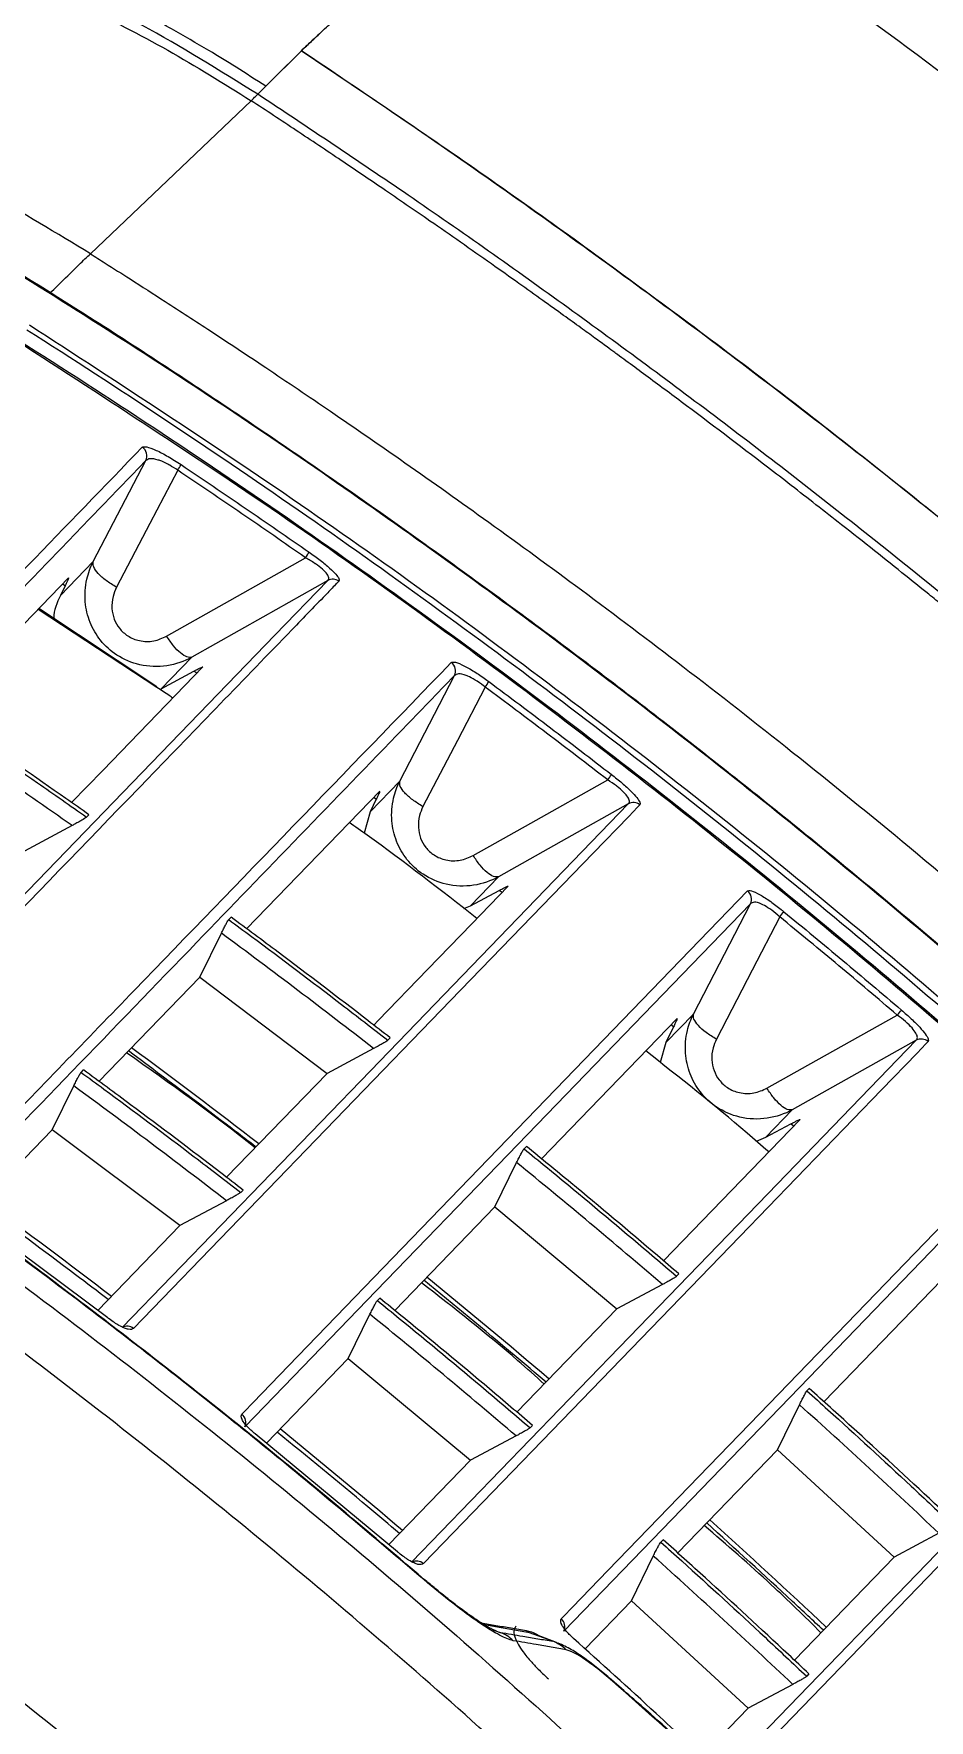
# Model space of a CAD drawing. Extents: x 943 to 1030, y 781 to 934.
# Drawn here: x 960.701 to 963.238, y 823.606 to 828.385 of the extents above; entities that cross this region are included whole.
import ezdxf

# ---------------------------------------------------------------- set-up
doc = ezdxf.new("R2010")
doc.units = 0
doc.header["$MEASUREMENT"] = 0
doc.layers.add('1', color=4, linetype='Continuous')

# ---------------------------------------------------------------- blocks, each defined once
blk = doc.blocks.new('AIRA')
at = {"layer": '1', "color": 3, "linetype": 'Continuous', "lineweight": 25}
for p, q in [((18.2813, 25.1712), (18.1805, 25.0704)), ((18.2813, 25.1712), (18.2066, 25.0965)), ((18.158, 25.0479), (18.1805, 25.0704)), ((18.139, 25.0297), (17.6835, 24.5959)), ((17.6916, 23.7238), (17.8409, 24.0097)), ((17.5989, 23.628), (17.6916, 23.7238)), ((17.6214, 23.6773), (17.2549, 23.2981)), ((17.6119, 23.6547), (17.6043, 23.6596)), ((17.6119, 23.6547), (17.5989, 23.628)), ((17.8722, 23.3671), (17.5355, 23.5884)), ((17.8716, 23.369), (17.538, 23.591)), ((17.9706, 23.4527), (17.8843, 23.3635)), ((17.8843, 23.3635), (17.9765, 23.413)), ((17.9849, 23.4073), (17.9765, 23.413)), ((18.5602, 23.1016), (18.7154, 23.4006)), ((18.4763, 23.0148), (18.5602, 23.1016)), ((18.5033, 23.0736), (18.1261, 22.6835)), ((18.4935, 23.0503), (18.4763, 23.0148)), ((18.4935, 23.0503), (18.486, 23.0557)), ((17.6796, 23.0065), (17.673, 22.9996)), ((18.4763, 23.0148), (18.4589, 22.9545)), ((17.6319, 22.9756), (17.4974, 22.9034)), ((18.8396, 22.8305), (18.7602, 22.7484)), ((18.7421, 22.7405), (18.7602, 22.7484)), ((18.7602, 22.7484), (18.842, 22.792)), ((18.8499, 22.786), (18.842, 22.792)), ((19.3922, 22.4418), (19.5538, 22.7541)), ((18.0757, 22.7092), (18.0823, 22.7161)), ((17.9937, 22.5465), (18.0548, 22.6707)), ((17.9937, 22.5465), (17.708, 22.2509)), ((17.9937, 22.5465), (18.3544, 22.2736)), ((19.3457, 22.4292), (18.9615, 22.0318)), ((19.3143, 22.3613), (19.3922, 22.4418)), ((18.533, 22.3743), (18.5264, 22.3675)), ((19.3357, 22.4055), (19.3143, 22.3613)), ((19.3357, 22.4055), (19.3285, 22.4114)), ((20.0235, 22.3675), (19.6724, 22.1704)), ((18.486, 22.3439), (18.3544, 22.2736)), ((19.3143, 22.3613), (19.2978, 22.3042)), ((17.6574, 22.2765), (17.664, 22.2833)), ((18.0696, 21.979), (18.3544, 22.2736)), ((17.5755, 22.1138), (17.6365, 22.238)), ((19.3072, 21.7427), (19.6934, 22.1422)), ((19.6724, 22.1704), (19.5971, 22.0927)), ((19.5971, 22.0927), (19.6686, 22.1306)), ((19.6761, 22.1243), (19.6686, 22.1306)), ((17.5755, 22.1138), (17.3419, 21.8722)), ((17.9374, 21.8423), (17.5755, 22.1138)), ((19.5708, 22.0812), (19.5972, 22.0927)), ((18.9123, 22.0599), (18.9189, 22.0667)), ((18.8298, 21.8955), (18.8913, 22.021)), ((18.1162, 21.9431), (18.1096, 21.9363)), ((17.733, 21.5805), (17.3106, 21.8956)), ((18.0691, 21.9127), (17.9374, 21.8423)), ((18.8298, 21.8955), (18.5459, 21.6019)), ((18.8298, 21.8955), (19.1756, 21.6065)), ((17.7046, 21.6016), (17.9374, 21.8423)), ((20.15, 21.7447), (19.7619, 21.3432)), ((19.3509, 21.7053), (19.3443, 21.6985)), ((19.3045, 21.6753), (19.1756, 21.6065)), ((19.4718, 20.2827), (20.804, 21.661)), ((20.8386, 21.6561), (19.5064, 20.2778)), ((18.4967, 21.6299), (18.5033, 21.6367)), ((18.8923, 21.3136), (19.1756, 21.6065)), ((18.4142, 21.4656), (18.4757, 21.591)), ((18.4142, 21.4656), (18.1823, 21.2257)), ((18.4142, 21.4656), (18.7607, 21.1774)), ((19.7138, 21.3739), (19.7204, 21.3807)), ((19.6305, 21.2073), (19.6926, 21.3345)), ((18.9361, 21.2762), (18.9295, 21.2694)), ((18.5536, 20.9182), (18.1505, 21.2521)), ((18.8898, 21.2462), (18.7607, 21.1774)), ((18.5294, 20.9382), (18.7607, 21.1774)), ((19.6305, 21.2073), (19.3477, 20.9147)), ((19.6305, 21.2073), (19.9608, 20.9031)), ((19.2997, 20.9454), (19.3062, 20.9522)), ((20.0877, 20.9705), (19.9608, 20.9031)), ((19.2164, 20.7789), (19.2785, 20.906)), ((19.6783, 20.6108), (19.9608, 20.9031)), ((19.2164, 20.7789), (19.085, 20.643)), ((19.2164, 20.7789), (19.547, 20.4749)), ((18.8206, 20.6991), (18.832, 20.6945)), ((18.8225, 20.6977), (18.8441, 20.6897)), ((18.9937, 20.6645), (18.9281, 20.6888)), ((19.0044, 20.6614), (18.9403, 20.6853)), ((19.0055, 20.6597), (19.0083, 20.6585)), ((19.7196, 20.5719), (19.7131, 20.5651)), ((19.6739, 20.5423), (19.547, 20.4749)), ((19.4158, 20.3392), (19.547, 20.4749))]:
    blk.add_line(p, q, dxfattribs=at)
at = {"layer": '1', "color": 3, "linetype": 'Continuous', "lineweight": 25, "flags": 128}
for points in [[(17.931, 23.9823), (17.8521, 23.8313), (17.7578, 23.6508)], [(17.8997, 23.5123), (18.0632, 23.6047), (18.2931, 23.7346)], [(16.9156, 22.1797), (18.2058, 23.5148), (18.3563, 23.6705)], [(18.3563, 23.6705), (18.1721, 23.5665), (17.9706, 23.4527)], [(17.6305, 23.041), (17.7186, 23.1321), (18.002, 23.4251)], [(18.8019, 23.3683), (18.7233, 23.217), (18.6259, 23.0294)], [(18.7683, 22.8908), (18.9318, 22.9828), (19.1493, 23.1051)], [(17.7736, 21.5535), (17.9143, 21.6991), (18.4768, 22.2811), (19.2077, 23.0374)], [(19.2403, 23.0344), (19.234, 23.0279), (19.2088, 23.0018), (19.1079, 22.8974), (18.7043, 22.4799), (17.8059, 21.5507)], [(19.2077, 23.0374), (19.0328, 22.9391), (18.8396, 22.8305)], [(18.4866, 22.4103), (18.499, 22.4231), (18.6397, 22.5686), (18.7636, 22.6968), (18.8671, 22.8038)], [(18.1129, 21.3082), (18.1192, 21.3147), (18.1444, 21.3408), (18.2452, 21.445), (18.6482, 21.862), (19.5457, 22.7904)], [(19.5538, 22.7541), (19.4163, 22.6118), (18.866, 22.0424), (18.4937, 21.6571), (18.2589, 21.4142), (18.1212, 21.2717)], [(19.6368, 22.717), (19.5584, 22.5656), (19.4573, 22.3704)], [(19.6005, 22.2314), (19.764, 22.3232), (19.9697, 22.4387)], [(18.5938, 20.8882), (19.1817, 21.4965), (19.6026, 21.932), (20.0235, 22.3675)], [(20.0571, 22.3635), (20.0508, 22.357), (20.0257, 22.331), (19.9252, 22.2271), (19.5234, 21.8114), (18.6273, 20.8844)], [(19.0178, 20.7283), (19.0241, 20.7348), (19.0492, 20.7607), (19.1495, 20.8646), (19.551, 21.2799), (20.3497, 22.1062)], [(20.3568, 22.0709), (20.2239, 21.9334), (19.6925, 21.3835), (19.025, 20.6928)], [(17.7332, 21.5807), (17.7332, 21.5807), (17.7331, 21.5806), (17.733, 21.5805)], [(18.6297, 20.8399), (18.6297, 20.8399), (18.6296, 20.8398), (18.6293, 20.8395), (18.6287, 20.839)], [(19.0527, 20.6728), (19.0527, 20.6729), (19.0526, 20.6728), (19.0524, 20.6726)]]:
    blk.add_lwpolyline(points, dxfattribs=at)
at = {"layer": '1', "color": 3, "linetype": 'Continuous', "lineweight": 25}
for centre, radius, start, end in [((17.8139, 24.0228), 0.03, 334.1559, 56.1691), ((17.7916, 24.0777), 0.1689, 325.6202, 331.9868), ((18.1394, 23.8441), 0.1887, 324.5373, 330.2327), ((18.3703, 23.6441), 0.0299, 54.113, 117.9072), ((18.6884, 23.4136), 0.03, 334.253, 53.5299), ((18.6198, 23.5055), 0.228, 322.9925, 327.7043), ((18.9386, 23.2702), 0.2676, 321.9201, 325.9337), ((19.2217, 23.011), 0.0299, 51.4851, 117.7769), ((19.5268, 22.7671), 0.03, 334.2829, 50.9077), ((19.3609, 22.9454), 0.3582, 320.3881, 323.386), ((19.6128, 22.7454), 0.4706, 319.3226, 321.6041), ((20.0374, 22.341), 0.0299, 48.87, 117.7151), ((17.7876, 21.5271), 0.0299, 52.1566, 117.7796), ((18.0942, 21.2847), 0.03, 334.287, 51.465), ((18.1508, 21.2519), 0.000376, 102.307, 156.3914), ((18.554, 20.9179), 0.000479, 110.5089, 151.8513), ((18.6078, 20.8617), 0.0299, 49.2333, 117.7168), ((18.9379, 20.7152), 0.0282, 226.3614, 249.5607), ((18.9979, 20.7058), 0.03, 334.3669, 48.5265), ((18.8053, 20.5856), 0.1111, 46.4176, 69.5686), ((18.9549, 20.5604), 0.1111, 46.0587, 69.5709), ((19.1579, 20.5527), 0.00363, 357.327, 44.8979)]:
    blk.add_arc(centre, radius, start, end, dxfattribs=at)
for centre, major_axis, ratio, start_param, end_param in [((4.9713, 5.0102), (-15.9511, -15.1233), 0.997138, 3.340287, 3.365141), ((4.9786, 5.0029), (-15.7593, -15.325), 0.997143, 3.27959, 3.304273), ((4.7371, 4.6924), (15.0708, 15.976), 0.994572, 0.099152, 0.119859), ((5.0547, 5.0817), (-15.2694, -14.8174), 0.997142, 3.284201, 3.309713), ((4.9858, 4.9957), (-15.5676, -15.521), 0.997146, 3.219324, 3.243902), ((4.9207, 4.9067), (14.6524, 15.1601), 0.995641, 0.115071, 0.136626), ((4.7323, 4.6972), (15.1481, 15.9017), 0.994573, 0.055305, 0.075937), ((5.0619, 5.0745), (-15.0776, -15.0139), 0.997146, 3.221911, 3.247307), ((4.9929, 4.9887), (15.3749, 15.7126), 0.997147, 0.017722, 0.042231), ((4.8175, 4.7854), (14.649, 15.3853), 0.994573, 0.057183, 0.078515), ((4.7275, 4.7019), (15.2245, 15.8281), 0.994573, 0.011581, 0.03214), ((5.0691, 5.0675), (14.8849, 15.2056), 0.997147, 0.018311, 0.043633)]:
    blk.add_ellipse(centre, major_axis=major_axis, ratio=ratio, start_param=start_param, end_param=end_param, dxfattribs=at)
for points, knots in [([(18.1805, 25.0704), (18.1526, 25.0886), (18.0994, 25.1232), (18.0104, 25.1775), (17.9099, 25.2357), (17.804, 25.2929), (17.7119, 25.3396), (17.6373, 25.3758), (17.5677, 25.4083), (17.4903, 25.4429), (17.4049, 25.4792), (17.3173, 25.5146), (17.2325, 25.5471), (17.1536, 25.5759), (17.0752, 25.6032), (16.9876, 25.6324), (16.8809, 25.6659), (16.7501, 25.704), (16.601, 25.7436), (16.45, 25.7796), (16.3106, 25.8096), (16.1911, 25.8329), (16.0889, 25.8513), (15.9704, 25.8709), (15.8248, 25.8925), (15.6435, 25.9151), (15.4929, 25.9302), (15.3771, 25.9399), (15.2988, 25.9457), (15.2229, 25.9506), (15.1489, 25.9548), (15.0553, 25.9592), (14.9502, 25.9628), (14.8416, 25.9649), (14.7468, 25.9656), (14.6582, 25.9653), (14.575, 25.964), (14.4988, 25.962), (14.4559, 25.9604), (14.4346, 25.9596)], [0, 0, 0, 0, 0.019978, 0.037981, 0.062498, 0.089765, 0.110555, 0.124995, 0.140119, 0.157435, 0.17693, 0.19726, 0.21595, 0.233527, 0.250003, 0.268361, 0.292289, 0.321779, 0.356827, 0.394091, 0.426204, 0.454562, 0.479162, 0.5, 0.541267, 0.587747, 0.639486, 0.661939, 0.683926, 0.705935, 0.727966, 0.750018, 0.791799, 0.828734, 0.860808, 0.894701, 0.931522, 0.965961, 1, 1, 1, 1]), ([(18.158, 25.0479), (18.0494, 25.1153), (17.8321, 25.2503), (17.4909, 25.4147), (17.1469, 25.5533), (16.8041, 25.6656), (16.4679, 25.7552), (16.1426, 25.8244), (15.8323, 25.8756), (15.5416, 25.9113), (15.2749, 25.9337), (15.0389, 25.9447), (14.835, 25.9471), (14.7351, 25.9435), (14.6851, 25.9417)], [0, 0, 0, 0, 0.083315, 0.166634, 0.249961, 0.333296, 0.416635, 0.499982, 0.583331, 0.666676, 0.750019, 0.833355, 0.916682, 1, 1, 1, 1]), ([(14.7898, 25.9095), (14.8259, 25.9105), (14.8982, 25.9126), (15.0397, 25.9095), (15.2, 25.9015), (15.3979, 25.886), (15.6361, 25.8601), (15.9164, 25.8199), (16.2128, 25.7661), (16.5221, 25.6973), (16.8413, 25.6113), (17.1401, 25.5143), (17.414, 25.4094), (17.6601, 25.3002), (17.9042, 25.1763), (18.0608, 25.0786), (18.139, 25.0297)], [0, 0, 0, 0, 0.062491, 0.124988, 0.18749, 0.249996, 0.333324, 0.416665, 0.500003, 0.583341, 0.666681, 0.750007, 0.812512, 0.875014, 0.937511, 1, 1, 1, 1]), ([(18.2813, 25.1712), (18.2846, 25.1744), (18.2915, 25.1809), (18.3155, 25.2029), (18.3471, 25.2328), (18.3844, 25.2685), (18.423, 25.3061), (18.4677, 25.3501), (18.5081, 25.3904), (18.5427, 25.4251), (18.5692, 25.4518), (18.598, 25.4808), (18.6264, 25.5096), (18.6547, 25.5383), (18.6832, 25.5673), (18.7154, 25.6001), (18.7409, 25.626), (18.7658, 25.6514), (18.7903, 25.6764), (18.8219, 25.7086), (18.851, 25.7383), (18.89, 25.778), (18.9389, 25.8279), (18.9801, 25.8699), (18.9994, 25.8895)], [0, 0, 0, 0, 0.075263, 0.155743, 0.241291, 0.303494, 0.369282, 0.432155, 0.499432, 0.529519, 0.561293, 0.594714, 0.629727, 0.657008, 0.687551, 0.721271, 0.758053, 0.765793, 0.796805, 0.831821, 0.859316, 0.882155, 0.945093, 1, 1, 1, 1]), ([(25.9393, 18.9232), (25.8556, 19.0469), (25.6903, 19.291), (25.4341, 19.6531), (25.1725, 20.0093), (24.9034, 20.3624), (24.6293, 20.7094), (24.349, 21.0515), (24.053, 21.4003), (23.7395, 21.7566), (23.4121, 22.116), (23.076, 22.47), (22.7344, 22.8159), (22.2416, 23.2975), (21.588, 23.898), (20.7558, 24.5998), (19.8951, 25.2685), (19.2979, 25.6825), (18.9993, 25.8895)], [0, 0, 0, 0, 0.045299, 0.089397, 0.134468, 0.179287, 0.223998, 0.268545, 0.31338, 0.362705, 0.412438, 0.460777, 0.510693, 0.559845, 0.669682, 0.779717, 0.889851, 1, 1, 1, 1]), ([(17.6835, 24.5959), (17.5878, 24.654), (17.3964, 24.7702), (17.1057, 24.9209), (16.8206, 25.0534), (16.5768, 25.1528), (16.3754, 25.2259), (16.213, 25.2784), (16.0635, 25.3202), (15.9305, 25.3504), (15.8148, 25.3693), (15.7572, 25.3712), (15.7284, 25.3722)], [0, 0, 0, 0, 0.124971, 0.249954, 0.374942, 0.499926, 0.583284, 0.66664, 0.749987, 0.833333, 0.916669, 1, 1, 1, 1]), ([(18.3329, 25.2194), (18.32, 25.2074), (18.2949, 25.1839), (18.2858, 25.1754), (18.2813, 25.1712)], [0, 0, 0, 0, 0.511098, 1, 1, 1, 1]), ([(18.2813, 25.1712), (18.3891, 25.099), (18.5962, 24.9601), (18.8906, 24.7543), (19.1647, 24.5574), (19.4325, 24.3594), (19.7006, 24.1554), (19.9686, 23.9455), (20.2158, 23.7463), (20.4832, 23.525), (20.7621, 23.2876), (21.0443, 23.0395), (21.305, 22.8036), (21.5521, 22.5736), (21.8114, 22.3263), (21.9813, 22.1575), (22.0683, 22.071)], [0, 0, 0, 0, 0.079387, 0.15264, 0.219757, 0.285922, 0.356461, 0.425901, 0.494242, 0.550755, 0.638295, 0.718355, 0.780729, 0.853433, 0.924925, 1, 1, 1, 1]), ([(20.2296, 23.7337), (20.0787, 23.8556), (19.7686, 24.1059), (19.2874, 24.4692), (18.79, 24.8283), (18.4509, 25.0569), (18.2813, 25.1712)], [0, 0, 0, 0, 0.24023, 0.493509, 0.74669, 1, 1, 1, 1]), ([(18.139, 25.0297), (18.1438, 25.0342), (18.1533, 25.0433), (18.1564, 25.0464), (18.158, 25.0479)], [0, 0, 0, 0, 0.5000082, 1, 1, 1, 1]), ([(25.0451, 18.1607), (24.9885, 18.2463), (24.8703, 18.425), (24.6806, 18.7014), (24.4753, 18.9919), (24.2632, 19.2824), (24.0508, 19.5644), (23.8406, 19.8353), (23.6269, 20.1028), (23.3296, 20.464), (22.9431, 20.9127), (22.4582, 21.4426), (21.9129, 22.0051), (21.2986, 22.5961), (20.615, 23.2061), (20.005, 23.7099), (19.4773, 24.1196), (19.0368, 24.4452), (18.5965, 24.7562), (18.3003, 24.9532), (18.158, 25.0479)], [0, 0, 0, 0, 0.031405, 0.065599, 0.102583, 0.140251, 0.175619, 0.210584, 0.245144, 0.280356, 0.353656, 0.426208, 0.499988, 0.593169, 0.68678, 0.780114, 0.835073, 0.891123, 0.947698, 1, 1, 1, 1]), ([(25.0269, 18.1417), (25.0122, 18.1641), (24.9828, 18.2089), (24.9384, 18.276), (24.9, 18.3336), (24.8618, 18.3905), (24.8178, 18.4558), (24.7799, 18.5116), (24.7564, 18.5459), (24.7536, 18.55), (24.7523, 18.5519), (24.7476, 18.5587), (24.7319, 18.5817), (24.7013, 18.6261), (24.6528, 18.6961), (24.584, 18.7948), (24.5173, 18.889), (24.4634, 18.9645), (24.4302, 19.0107), (24.3964, 19.0576), (24.3543, 19.1155), (24.3039, 19.1846), (24.2264, 19.2898), (24.1155, 19.4383), (23.9689, 19.6309), (23.817, 19.8259), (23.6945, 19.98), (23.6091, 20.0857), (23.5547, 20.1526), (23.5079, 20.2097), (23.4689, 20.2571), (23.4312, 20.3026), (23.3549, 20.3944), (23.2365, 20.5347), (23.0798, 20.7168), (22.925, 20.8929), (22.7681, 21.0681), (22.6243, 21.2254), (22.4804, 21.3803), (22.3437, 21.5251), (22.2068, 21.6675), (22.0913, 21.786), (22.0046, 21.8738), (21.9464, 21.9323), (21.8994, 21.9792), (21.8485, 22.0299), (21.7902, 22.0874), (21.7326, 22.1438), (21.6762, 22.1986), (21.6161, 22.2567), (21.5608, 22.3096), (21.5232, 22.3455), (21.4954, 22.3719), (21.4579, 22.4074), (21.3769, 22.4838), (21.2672, 22.586), (21.1471, 22.6964), (21.0514, 22.7833), (20.9799, 22.8476), (20.9233, 22.898), (20.869, 22.9462), (20.8087, 22.9994), (20.7437, 23.0562), (20.6831, 23.1089), (20.6263, 23.1579), (20.569, 23.207), (20.5082, 23.2588), (20.4418, 23.315), (20.3747, 23.3714), (20.3079, 23.427), (20.2474, 23.4771), (20.1958, 23.5196), (20.1532, 23.5545), (20.1271, 23.5758), (20.1102, 23.5895), (20.091, 23.6051), (20.051, 23.6375), (19.9862, 23.6897), (19.9039, 23.7555), (19.8189, 23.8227), (19.7402, 23.8843), (19.6704, 23.9386), (19.5435, 24.0365), (19.404, 24.1422), (19.2698, 24.242), (19.2096, 24.2864), (19.1847, 24.3047), (19.1761, 24.311), (19.1755, 24.3114), (19.1753, 24.3116), (19.1753, 24.3116), (19.1752, 24.3116), (19.1752, 24.3116), (19.1752, 24.3116), (19.1733, 24.313), (19.1641, 24.3198), (19.1434, 24.3349), (19.1114, 24.3583), (19.0703, 24.3881), (19.0211, 24.4237), (18.9625, 24.4658), (18.8944, 24.5144), (18.8166, 24.5694), (18.7327, 24.6283), (18.6301, 24.6996), (18.5175, 24.7769), (18.3912, 24.8624), (18.2669, 24.9455), (18.1816, 25.0017), (18.139, 25.0297)], [0, 0, 0, 0, 0.008195, 0.016402, 0.024603, 0.029404, 0.03735, 0.048705, 0.050042, 0.050076, 0.050221, 0.050758, 0.052603, 0.058724, 0.067253, 0.078671, 0.095528, 0.102563, 0.107045, 0.112938, 0.120242, 0.128958, 0.139085, 0.160207, 0.18566, 0.213101, 0.235807, 0.245864, 0.254656, 0.262181, 0.268439, 0.27343, 0.280257, 0.304917, 0.329556, 0.353712, 0.376586, 0.401478, 0.41887, 0.441207, 0.462366, 0.479234, 0.491811, 0.500096, 0.504445, 0.512105, 0.522066, 0.52947, 0.536741, 0.546107, 0.555026, 0.560144, 0.562008, 0.566752, 0.575902, 0.596061, 0.6126, 0.625773, 0.635572, 0.641996, 0.648954, 0.657763, 0.666568, 0.675371, 0.682303, 0.689497, 0.69845, 0.706719, 0.716086, 0.72528, 0.733282, 0.740092, 0.745711, 0.750138, 0.750398, 0.752352, 0.757697, 0.766171, 0.777775, 0.789931, 0.799299, 0.808324, 0.817004, 0.848291, 0.861874, 0.868151, 0.87116, 0.871346, 0.871392, 0.871404, 0.871409, 0.871412, 0.871414, 0.871414, 0.871415, 0.872142, 0.874899, 0.879255, 0.884263, 0.890446, 0.897806, 0.906342, 0.916055, 0.926946, 0.937716, 0.954271, 0.968737, 0.984405, 1, 1, 1, 1]), ([(24.2591, 17.9138), (24.2552, 17.9199), (24.1571, 18.0731), (23.9566, 18.3655), (23.6573, 18.7894), (23.3483, 19.2037), (23.03, 19.6109), (22.7016, 20.0112), (22.3639, 20.4037), (22.0173, 20.7881), (21.6621, 21.164), (21.2987, 21.531), (20.9271, 21.8889), (20.5474, 22.238), (20.1594, 22.5783), (19.7631, 22.9098), (19.3587, 23.2324), (18.9467, 23.5456), (18.5274, 23.8492), (18.1011, 24.1426), (17.6797, 24.4194), (17.3974, 24.5931), (17.2618, 24.6766)], [0, 0, 0, 0, 0.002213, 0.055684, 0.108454, 0.160975, 0.213722, 0.266489, 0.319251, 0.371986, 0.424674, 0.477295, 0.529834, 0.582336, 0.634903, 0.687551, 0.740262, 0.793013, 0.845784, 0.898547, 0.951277, 1, 1, 1, 1]), ([(24.2571, 17.914), (24.0977, 18.1512), (23.7788, 18.6257), (23.2646, 19.3151), (22.7245, 19.987), (22.1741, 20.6185), (21.6186, 21.2101), (21.0601, 21.7639), (20.4811, 22.2985), (19.8791, 22.8158), (19.2555, 23.3139), (18.6094, 23.7919), (17.9463, 24.2486), (17.4902, 24.5327), (17.2621, 24.6748)], [0, 0, 0, 0, 0.087491, 0.174982, 0.263034, 0.351085, 0.431087, 0.51109, 0.591525, 0.67196, 0.753741, 0.835522, 0.917761, 1, 1, 1, 1]), ([(17.5701, 24.4849), (17.5828, 24.4975), (17.6132, 24.5276), (17.6538, 24.5674), (17.6736, 24.5864), (17.6835, 24.5959)], [0, 0, 0, 0, 0.264714, 0.632395, 1, 1, 1, 1]), ([(17.6835, 24.5959), (17.6974, 24.5871), (17.735, 24.5634), (17.8059, 24.5184), (17.9055, 24.4544), (18.0337, 24.371), (18.19, 24.2675), (18.3738, 24.1434), (18.5847, 23.9976), (18.8219, 23.8293), (19.0846, 23.6373), (19.3716, 23.4207), (19.682, 23.178), (20.0144, 22.9079), (20.3676, 22.6088), (20.7402, 22.2791), (21.1305, 21.9172), (21.5009, 21.5563), (21.8333, 21.2169), (22.112, 20.9212), (22.3546, 20.6545), (22.5629, 20.4184), (22.731, 20.2227), (22.8633, 20.0654), (22.9639, 19.9439), (23.0392, 19.8517), (23.0927, 19.7855), (23.1277, 19.7421), (23.15, 19.7143), (23.1615, 19.6999), (23.1654, 19.695), (23.1667, 19.6934), (23.1672, 19.6928), (23.1674, 19.6925), (23.1674, 19.6924), (23.1675, 19.6924), (23.1675, 19.6924), (23.1675, 19.6924), (23.1675, 19.6924), (23.3383, 19.4784), (23.6714, 19.044), (24.1485, 18.3757), (24.445, 17.916), (24.5933, 17.6861)], [0, 0, 0, 0, 0.005017, 0.013545, 0.025577, 0.041105, 0.060132, 0.082657, 0.108682, 0.13821, 0.171233, 0.207742, 0.247721, 0.291173, 0.338118, 0.388583, 0.442596, 0.500097, 0.545963, 0.587174, 0.623747, 0.655695, 0.683019, 0.702248, 0.718254, 0.731035, 0.738504, 0.744159, 0.747999, 0.749356, 0.749774, 0.749922, 0.749981, 0.750005, 0.750016, 0.75002, 0.750022, 0.750023, 0.750024, 0.750024, 0.83336, 0.916662, 1, 1, 1, 1]), ([(23.9542, 18.1452), (23.9542, 18.1452), (23.7857, 18.3917), (23.4388, 18.8781), (22.8895, 19.5863), (22.315, 20.2685), (21.7166, 20.9239), (21.0958, 21.5518), (20.4405, 22.164), (19.7501, 22.7579), (19.0248, 23.3313), (18.2766, 23.8741), (17.7633, 24.215), (17.5035, 24.3799), (17.5035, 24.3799)], [0, 0, 0, 0, 0, 0.099198, 0.198436, 0.297632, 0.395329, 0.493066, 0.590762, 0.693025, 0.795379, 0.897735, 1, 1, 1, 1, 1]), ([(17.5108, 24.3946), (17.7684, 24.2271), (18.2835, 23.8923), (19.0311, 23.3485), (19.7587, 22.7748), (20.3954, 22.227), (20.9467, 21.7173), (21.4196, 21.2531), (21.8789, 20.7744), (22.3259, 20.2797), (22.7594, 19.7698), (23.179, 19.2443), (23.5841, 18.7065), (23.8404, 18.3375), (23.9686, 18.153)], [0, 0, 0, 0, 0.101938, 0.203876, 0.306551, 0.409225, 0.482376, 0.555527, 0.628952, 0.702376, 0.776641, 0.850905, 0.925453, 1, 1, 1, 1]), ([(23.9391, 18.0942), (23.8098, 18.2811), (23.5512, 18.6548), (23.1408, 19.2008), (22.7143, 19.7355), (22.2734, 20.2538), (21.8197, 20.7551), (21.3535, 21.2397), (20.872, 21.7106), (20.3173, 22.2207), (19.6845, 22.7622), (18.9656, 23.3267), (18.2236, 23.8644), (17.7099, 24.1969), (17.453, 24.3631)], [0, 0, 0, 0, 0.075083, 0.150165, 0.225547, 0.300929, 0.374837, 0.448745, 0.522941, 0.597137, 0.697492, 0.797847, 0.898923, 1, 1, 1, 1]), ([(17.4548, 24.3669), (17.4548, 24.3669), (17.7127, 24.2044), (18.222, 23.8686), (18.9647, 23.3333), (19.6848, 22.7677), (20.3762, 22.1766), (21.0381, 21.5615), (21.6703, 20.9242), (22.2792, 20.2582), (22.8632, 19.5642), (23.4208, 18.843), (23.7724, 18.3474), (23.9428, 18.0961), (23.9428, 18.0961)], [0, 0, 0, 0, 0, 0.100673, 0.201435, 0.302197, 0.402869, 0.50159, 0.600355, 0.699077, 0.799369, 0.899707, 1, 1, 1, 1, 1]), ([(13.0925, 24.1861), (13.3525, 24.0736), (13.8727, 23.8487), (14.6352, 23.4708), (15.3827, 23.0641), (16.1197, 22.6223), (16.8447, 22.1455), (17.5558, 21.6333), (18.2448, 21.0916), (18.9037, 20.5267), (19.5321, 19.9404), (20.1302, 19.3345), (20.7029, 18.7047), (21.2543, 18.0458), (21.7825, 17.3578), (22.286, 16.6412), (22.7589, 15.9042), (23.1857, 15.1716), (23.5718, 14.4475), (23.7977, 13.9694), (23.9107, 13.7301)], [0, 0, 0, 0, 0.055243, 0.110533, 0.165823, 0.221065, 0.277913, 0.334813, 0.391712, 0.44856, 0.503771, 0.55903, 0.614289, 0.6695, 0.72632, 0.783192, 0.840065, 0.896885, 0.948404, 1, 1, 1, 1]), ([(23.7794, 13.6614), (23.6671, 13.8987), (23.4423, 14.3737), (23.0625, 15.0851), (22.6476, 15.7977), (22.1928, 16.5091), (21.7081, 17.2031), (21.1902, 17.883), (20.6405, 18.5456), (20.0577, 19.1907), (19.4466, 19.8121), (18.8155, 20.4016), (18.168, 20.9577), (17.5047, 21.4817), (16.819, 21.9791), (16.1067, 22.4522), (15.3702, 22.8984), (14.6083, 23.3165), (13.8288, 23.7054), (13.295, 23.9368), (13.0282, 24.0525)], [0, 0, 0, 0, 0.051523, 0.103124, 0.15817, 0.213216, 0.268644, 0.324071, 0.380704, 0.437336, 0.494387, 0.551437, 0.606513, 0.661589, 0.717048, 0.772508, 0.829173, 0.885839, 0.94292, 1, 1, 1, 1]), ([(16.3876, 22.5555), (16.6527, 22.8296), (17.1345, 23.3278), (17.6146, 23.8244), (17.8306, 24.0478)], [0, 0, 0, 0, 0.550213, 1, 1, 1, 1]), ([(17.8306, 24.0478), (17.8338, 24.0488), (17.8403, 24.051), (17.8672, 24.0411), (17.9026, 24.0228), (17.9283, 24.0063), (17.9407, 23.9984)], [0, 0, 0, 0, 0.269199, 0.539676, 0.777607, 1, 1, 1, 1]), ([(18.6287, 20.839), (18.486, 20.9596), (18.2005, 21.2009), (17.7596, 21.5484), (17.3098, 21.8849), (16.7516, 22.2788), (16.078, 22.7191), (15.2788, 23.1905), (14.4576, 23.6297), (13.8924, 23.8901), (13.6095, 24.0204)], [0, 0, 0, 0, 0.093998, 0.187996, 0.282276, 0.376557, 0.531612, 0.686983, 0.843323, 1, 1, 1, 1]), ([(18.6297, 20.8399), (18.5391, 20.9169), (18.3344, 21.0909), (17.9949, 21.3657), (17.6105, 21.6633), (17.2038, 21.9623), (16.7899, 22.2515), (16.369, 22.5304), (15.9414, 22.7989), (15.5075, 23.0569), (15.0679, 23.3038), (14.6234, 23.5392), (14.1755, 23.7619), (13.8369, 23.9208), (13.6481, 24.0048), (13.6105, 24.0215)], [0, 0, 0, 0, 0.0597908, 0.1350752, 0.2196547, 0.30429, 0.3889544, 0.4736219, 0.5582659, 0.6429228, 0.7275625, 0.8119644, 0.8959438, 0.9792785, 1, 1, 1, 1]), ([(17.8409, 24.0097), (17.4135, 23.5675), (16.9333, 23.0706), (16.4515, 22.572), (16.3984, 22.5171)], [0, 0, 0, 0, 0.889957, 1, 1, 1, 1]), ([(17.931, 23.9823), (17.9233, 23.9874), (17.9139, 23.9937), (17.8967, 24.0032), (17.8856, 24.0082), (17.8679, 24.0143), (17.8507, 24.0171), (17.8442, 24.0122), (17.8409, 24.0097)], [0, 0, 0, 0, 0.173392, 0.215073, 0.404015, 0.448593, 0.72146, 1, 1, 1, 1]), ([(17.9407, 23.9984), (18.0014, 23.9575), (18.1229, 23.8758), (18.2431, 23.7922), (18.3032, 23.7504)], [0, 0, 0, 0, 0.499974, 1, 1, 1, 1]), ([(18.2931, 23.7346), (18.2331, 23.7764), (18.113, 23.8598), (17.9916, 23.9415), (17.931, 23.9823)], [0, 0, 0, 0, 0.500025, 1, 1, 1, 1]), ([(17.9706, 23.4527), (17.9706, 23.4527), (17.949, 23.4408), (17.9003, 23.424), (17.8246, 23.4264), (17.7587, 23.4543), (17.7107, 23.498), (17.68, 23.5508), (17.6659, 23.6109), (17.6701, 23.6707), (17.6836, 23.7079), (17.6916, 23.7238), (17.6916, 23.7238)], [0, 0, 0, 0, 0.000005, 0.142742, 0.291363, 0.426605, 0.545861, 0.658332, 0.773146, 0.896996, 0.999995, 1, 1, 1, 1]), ([(18.3563, 23.6705), (18.3579, 23.6727), (18.3608, 23.6767), (18.3556, 23.6878), (18.3426, 23.7016), (18.3283, 23.7125), (18.312, 23.7236), (18.3022, 23.7293), (18.2931, 23.7346)], [0, 0, 0, 0, 0.216617, 0.401093, 0.586267, 0.77341, 0.790548, 1, 1, 1, 1]), ([(18.3032, 23.7504), (18.3139, 23.7428), (18.3352, 23.7275), (18.3621, 23.7051), (18.38, 23.6872), (18.3895, 23.6742), (18.3884, 23.6703), (18.3878, 23.6683)], [0, 0, 0, 0, 0.207136, 0.415224, 0.60506, 0.789951, 1, 1, 1, 1]), ([(18.3878, 23.6683), (18.3857, 23.6661), (18.3751, 23.6552), (18.3307, 23.6092), (18.1529, 23.4254), (17.6836, 22.94), (17.2472, 22.4887), (16.9467, 22.1778)], [0, 0, 0, 0, 0.004411, 0.022055, 0.092633, 0.374942, 1, 1, 1, 1]), ([(17.6214, 23.6773), (17.6216, 23.6774), (17.6221, 23.6776), (17.6207, 23.6738), (17.6181, 23.6677), (17.6149, 23.6608), (17.6127, 23.6562), (17.6119, 23.6547)], [0, 0, 0, 0, 0.220879, 0.441659, 0.664706, 0.888489, 1, 1, 1, 1]), ([(17.5989, 23.628), (17.5889, 23.6069), (17.5788, 23.5856), (17.5803, 23.5631), (17.5803, 23.5629)], [0, 0, 0, 0, 0.9904428, 1, 1, 1, 1]), ([(17.7578, 23.6508), (17.7541, 23.6422), (17.7458, 23.6235), (17.7432, 23.5922), (17.7496, 23.5609), (17.765, 23.5334), (17.7897, 23.5108), (17.8241, 23.497), (17.8639, 23.4963), (17.8878, 23.507), (17.8997, 23.5123)], [0, 0, 0, 0, 0.108116, 0.2352, 0.349433, 0.458405, 0.572529, 0.703356, 0.851998, 1, 1, 1, 1]), ([(22.6255, 14.0928), (22.5702, 14.2022), (22.4038, 14.5315), (22.0997, 15.067), (21.7151, 15.6987), (21.2928, 16.3345), (20.8319, 16.9726), (20.3302, 17.6099), (19.8027, 18.2261), (19.2449, 18.8257), (18.6566, 19.4068), (18.0381, 19.9679), (17.3965, 20.5023), (16.71, 21.0263), (15.9771, 21.5353), (15.1968, 22.0246), (14.3892, 22.4802), (13.5549, 22.8986), (12.74, 23.2644), (12.1978, 23.4692), (11.9485, 23.5634)], [0, 0, 0, 0, 0.025194, 0.075817, 0.126458, 0.177081, 0.232537, 0.288041, 0.343546, 0.399002, 0.456085, 0.513222, 0.570359, 0.627443, 0.690456, 0.753505, 0.816518, 0.880848, 0.945215, 1, 1, 1, 1]), ([(12.4125, 23.4512), (12.7176, 23.325), (13.3279, 23.0724), (14.2182, 22.6358), (15.0942, 22.1543), (15.951, 21.6234), (16.7863, 21.0447), (17.537, 20.4653), (18.2078, 19.8956), (18.8047, 19.3447), (19.3786, 18.7698), (19.9334, 18.1661), (20.4674, 17.5336), (20.9791, 16.8727), (21.4624, 16.1908), (21.8904, 15.529), (22.2683, 14.8919), (22.601, 14.2822), (22.9141, 13.661), (23.1043, 13.2374), (23.1994, 13.0256)], [0, 0, 0, 0, 0.064413, 0.128867, 0.19328, 0.259251, 0.325267, 0.391239, 0.443947, 0.496701, 0.549455, 0.602164, 0.656412, 0.71071, 0.765008, 0.819257, 0.864328, 0.909399, 0.9547, 1, 1, 1, 1]), ([(17.2694, 21.9516), (17.2715, 21.9538), (17.2821, 21.9648), (17.3265, 22.0107), (17.5041, 22.1944), (17.9728, 22.6792), (18.4071, 23.1283), (18.7062, 23.4378)], [0, 0, 0, 0, 0.00441, 0.022052, 0.09262, 0.37489, 1, 1, 1, 1]), ([(17.9765, 23.413), (17.98, 23.4148), (17.9868, 23.4184), (17.9954, 23.4227), (18.0008, 23.4251), (18.0024, 23.4256), (18.0021, 23.4252), (18.002, 23.4251)], [0, 0, 0, 0, 0.245006, 0.490858, 0.713627, 0.911264, 1, 1, 1, 1]), ([(18.7062, 23.4378), (18.7093, 23.4387), (18.7155, 23.4407), (18.7409, 23.4301), (18.7733, 23.4113), (18.7984, 23.3942), (18.8107, 23.385), (18.8125, 23.3837)], [0, 0, 0, 0, 0.265136, 0.53165, 0.764428, 0.96563, 1, 1, 1, 1]), ([(18.7154, 23.4006), (18.6667, 23.3502), (18.4234, 23.0984), (17.9449, 22.6033), (17.5144, 22.1578), (17.279, 21.9142)], [0, 0, 0, 0, 0.101743, 0.508716, 1, 1, 1, 1]), ([(18.8019, 23.3683), (18.8005, 23.3694), (18.7913, 23.3767), (18.7737, 23.3888), (18.7575, 23.3973), (18.741, 23.404), (18.7247, 23.4075), (18.7185, 23.4029), (18.7154, 23.4006)], [0, 0, 0, 0, 0.033437, 0.228187, 0.412407, 0.456628, 0.725223, 1, 1, 1, 1]), ([(18.8125, 23.3837), (18.8708, 23.3402), (18.9874, 23.2533), (19.1027, 23.1646), (19.1603, 23.1203)], [0, 0, 0, 0, 0.499974, 1, 1, 1, 1]), ([(17.2032, 23.3215), (17.2253, 23.3067), (17.3362, 23.2327), (17.493, 23.1258), (17.6267, 23.0321), (17.673, 22.9996)], [0, 0, 0, 0, 0.140421, 0.702122, 1, 1, 1, 1]), ([(17.6796, 23.0065), (17.6578, 23.0218), (17.5487, 23.0985), (17.3924, 23.2061), (17.2568, 23.2969), (17.2098, 23.3284)], [0, 0, 0, 0, 0.140423, 0.702131, 1, 1, 1, 1]), ([(17.917, 23.3372), (17.9137, 23.3396), (17.899, 23.35), (17.8839, 23.3597), (17.8722, 23.3671)], [0, 0, 0, 0, 0.225805, 1, 1, 1, 1]), ([(19.1493, 23.1051), (19.0917, 23.1494), (18.9765, 23.238), (18.8601, 23.3249), (18.8019, 23.3683)], [0, 0, 0, 0, 0.500025, 1, 1, 1, 1]), ([(18.8396, 22.8305), (18.8396, 22.8305), (18.8179, 22.8186), (18.7689, 22.8018), (18.6928, 22.8046), (18.6267, 22.8329), (18.5787, 22.8771), (18.5483, 22.9304), (18.5346, 22.9906), (18.5392, 23.0498), (18.5525, 23.0863), (18.5602, 23.1016), (18.5602, 23.1016)], [0, 0, 0, 0, 0.000005, 0.143567, 0.292971, 0.429084, 0.549049, 0.661915, 0.776844, 0.900588, 0.999995, 1, 1, 1, 1]), ([(19.2077, 23.0374), (19.2094, 23.0397), (19.2124, 23.0438), (19.2076, 23.0556), (19.1955, 23.0701), (19.1822, 23.0816), (19.167, 23.0934), (19.1578, 23.0995), (19.1493, 23.1051)], [0, 0, 0, 0, 0.221567, 0.411299, 0.596922, 0.779859, 0.796416, 1, 1, 1, 1]), ([(19.1603, 23.1203), (19.1704, 23.1123), (19.1905, 23.0963), (19.2159, 23.073), (19.233, 23.0543), (19.2421, 23.0405), (19.2409, 23.0365), (19.2403, 23.0344)], [0, 0, 0, 0, 0.2029673, 0.4066809, 0.5963932, 0.7857363, 1, 1, 1, 1]), ([(18.5033, 23.0736), (18.5035, 23.0736), (18.5039, 23.0738), (18.5026, 23.0701), (18.4999, 23.0639), (18.4967, 23.0569), (18.4944, 23.0521), (18.4935, 23.0503)], [0, 0, 0, 0, 0.216017, 0.431893, 0.651218, 0.873922, 1, 1, 1, 1]), ([(17.673, 22.9996), (17.6722, 22.999), (17.6706, 22.9977), (17.6637, 22.9934), (17.6542, 22.9879), (17.6431, 22.9817), (17.6354, 22.9775), (17.6319, 22.9756)], [0, 0, 0, 0, 0.193792, 0.387272, 0.589052, 0.811262, 1, 1, 1, 1]), ([(18.6259, 23.0294), (18.6222, 23.0211), (18.6142, 23.0027), (18.6114, 22.9717), (18.6176, 22.9403), (18.6328, 22.9126), (18.6576, 22.8897), (18.6922, 22.8757), (18.7322, 22.8748), (18.7563, 22.8855), (18.7683, 22.8908)], [0, 0, 0, 0, 0.104224, 0.231071, 0.345328, 0.45465, 0.569506, 0.701338, 0.850988, 1, 1, 1, 1]), ([(18.7789, 22.7126), (18.6762, 22.7927), (18.5571, 22.8857), (18.4339, 22.9723), (18.4169, 22.9842)], [0, 0, 0, 0, 0.862127, 1, 1, 1, 1]), ([(18.842, 22.792), (18.8453, 22.7938), (18.852, 22.7973), (18.8604, 22.8014), (18.8657, 22.8039), (18.8675, 22.8044), (18.8672, 22.804), (18.8671, 22.8038)], [0, 0, 0, 0, 0.239564, 0.479722, 0.703243, 0.906268, 1, 1, 1, 1]), ([(19.5457, 22.7904), (19.5486, 22.7913), (19.5545, 22.7931), (19.5784, 22.7819), (19.609, 22.7623), (19.6333, 22.744), (19.6458, 22.7338), (19.6484, 22.7317)], [0, 0, 0, 0, 0.260468, 0.522384, 0.75007, 0.948523, 1, 1, 1, 1]), ([(19.6368, 22.717), (19.6349, 22.7187), (19.6256, 22.727), (19.6087, 22.7402), (19.5935, 22.7492), (19.578, 22.7566), (19.5627, 22.7607), (19.5568, 22.7563), (19.5538, 22.7541)], [0, 0, 0, 0, 0.05043, 0.243233, 0.423085, 0.466526, 0.729972, 1, 1, 1, 1]), ([(18.0548, 22.6707), (18.0569, 22.6749), (18.061, 22.6832), (18.067, 22.6946), (18.0718, 22.7034), (18.0746, 22.7079), (18.0754, 22.7089), (18.0757, 22.7092)], [0, 0, 0, 0, 0.2265844, 0.4532358, 0.6779815, 0.8992701, 1, 1, 1, 1]), ([(18.0757, 22.7092), (18.0971, 22.6934), (18.2043, 22.6141), (18.3548, 22.5005), (18.4827, 22.4013), (18.5264, 22.3675)], [0, 0, 0, 0, 0.141408, 0.707056, 1, 1, 1, 1]), ([(18.533, 22.3743), (18.5119, 22.3906), (18.4066, 22.4724), (18.2567, 22.5867), (18.1267, 22.6832), (18.0823, 22.7161)], [0, 0, 0, 0, 0.141409, 0.70706, 1, 1, 1, 1]), ([(19.9697, 22.4387), (19.9146, 22.4855), (19.8043, 22.5791), (19.6927, 22.671), (19.6368, 22.717)], [0, 0, 0, 0, 0.500025, 1, 1, 1, 1]), ([(19.6484, 22.7317), (19.7043, 22.6857), (19.816, 22.5937), (19.9264, 22.5), (19.9816, 22.4531)], [0, 0, 0, 0, 0.4999746, 1, 1, 1, 1]), ([(14.1838, 22.5455), (14.4793, 22.3856), (15.0703, 22.0656), (15.9241, 21.529), (16.7515, 20.953), (17.5483, 20.3351), (18.3132, 19.6783), (19.0442, 18.9838), (19.7395, 18.2537), (20.3974, 17.4897), (21.0165, 16.6939), (21.594, 15.8675), (22.1323, 15.0147), (22.4538, 14.4246), (22.6145, 14.1295)], [0, 0, 0, 0, 0.083332, 0.166665, 0.249999, 0.333333, 0.416666, 0.5, 0.583333, 0.666667, 0.75, 0.833334, 0.916668, 1, 1, 1, 1]), ([(19.3457, 22.4292), (19.3459, 22.4293), (19.3463, 22.4294), (19.345, 22.4258), (19.3424, 22.4197), (19.3391, 22.4125), (19.3367, 22.4075), (19.3357, 22.4055)], [0, 0, 0, 0, 0.211193, 0.422228, 0.637373, 0.858352, 1, 1, 1, 1]), ([(19.6724, 22.1704), (19.6724, 22.1704), (19.6505, 22.1585), (19.6012, 22.1417), (19.5246, 22.1446), (19.4581, 22.1734), (19.4101, 22.2181), (19.3799, 22.2718), (19.3666, 22.3322), (19.3715, 22.3909), (19.3847, 22.4269), (19.3922, 22.4418), (19.3922, 22.4418)], [0, 0, 0, 0, 0.000005, 0.144298, 0.29439, 0.431265, 0.551805, 0.664915, 0.779807, 0.903297, 0.999995, 1, 1, 1, 1]), ([(20.0235, 22.3675), (20.0252, 22.3698), (20.0283, 22.3741), (20.024, 22.3864), (20.0125, 22.4021), (19.9935, 22.4207), (19.9777, 22.4327), (19.9697, 22.4387)], [0, 0, 0, 0, 0.22436, 0.419505, 0.605941, 0.801324, 1, 1, 1, 1]), ([(19.9816, 22.4531), (19.9912, 22.4447), (20.0103, 22.428), (20.0341, 22.4038), (20.0503, 22.3843), (20.059, 22.3698), (20.0577, 22.3657), (20.0571, 22.3635)], [0, 0, 0, 0, 0.1996069, 0.3997733, 0.5896799, 0.7835801, 1, 1, 1, 1]), ([(18.5264, 22.3675), (18.5256, 22.3668), (18.5239, 22.3655), (18.517, 22.3612), (18.5075, 22.3557), (18.4966, 22.3496), (18.4892, 22.3456), (18.486, 22.3439)], [0, 0, 0, 0, 0.198888, 0.397515, 0.603211, 0.825815, 1, 1, 1, 1]), ([(19.4573, 22.3704), (19.4537, 22.3623), (19.4457, 22.344), (19.4428, 22.3132), (19.4489, 22.2817), (19.4641, 22.2537), (19.4889, 22.2305), (19.5237, 22.2163), (19.5641, 22.2153), (19.5884, 22.226), (19.6005, 22.2314)], [0, 0, 0, 0, 0.101269, 0.227719, 0.341837, 0.45135, 0.566793, 0.699513, 0.850074, 1, 1, 1, 1]), ([(18.1503, 22.0625), (18.1502, 22.0626), (18.0329, 22.1576), (17.9095, 22.2448), (17.7862, 22.3318)], [0, 0, 0, 0, 0.000771, 1, 1, 1, 1]), ([(18.1526, 22.0649), (18.1519, 22.0654), (18.1196, 22.0903), (17.9999, 22.182), (17.8795, 22.2715), (17.7913, 22.3371)], [0, 0, 0, 0, 0.00556, 0.270786, 1, 1, 1, 1]), ([(19.6054, 22.0512), (19.585, 22.069), (19.4717, 22.168), (19.3537, 22.2611), (19.2569, 22.3374)], [0, 0, 0, 0, 0.180109, 1, 1, 1, 1]), ([(17.6365, 22.238), (17.6385, 22.2421), (17.6427, 22.2504), (17.6486, 22.2618), (17.6535, 22.2706), (17.6563, 22.2752), (17.6571, 22.2761), (17.6574, 22.2765)], [0, 0, 0, 0, 0.226389, 0.452842, 0.677487, 0.89885, 1, 1, 1, 1]), ([(17.6574, 22.2765), (17.6789, 22.2607), (17.7864, 22.1819), (17.9374, 22.0688), (18.0658, 21.97), (18.1096, 21.9363)], [0, 0, 0, 0, 0.141344, 0.706737, 1, 1, 1, 1]), ([(18.1162, 21.9431), (18.0951, 21.9594), (17.9895, 22.0408), (17.839, 22.1546), (17.7085, 22.2505), (17.664, 22.2833)], [0, 0, 0, 0, 0.141345, 0.706742, 1, 1, 1, 1]), ([(19.6686, 22.1306), (19.6719, 22.1323), (19.6784, 22.1358), (19.6866, 22.1398), (19.6919, 22.1422), (19.6938, 22.1427), (19.6935, 22.1423), (19.6934, 22.1422)], [0, 0, 0, 0, 0.23484, 0.470072, 0.693999, 0.901869, 1, 1, 1, 1]), ([(18.8913, 22.021), (18.8934, 22.0252), (18.8976, 22.0337), (18.9037, 22.0453), (18.9086, 22.0542), (18.9113, 22.0587), (18.9121, 22.0596), (18.9123, 22.0599)], [0, 0, 0, 0, 0.229202, 0.458515, 0.684608, 0.904971, 1, 1, 1, 1]), ([(18.9123, 22.0599), (18.933, 22.043), (19.0362, 21.9587), (19.1805, 21.8385), (19.3029, 21.7338), (19.3443, 21.6985)], [0, 0, 0, 0, 0.142037, 0.710197, 1, 1, 1, 1]), ([(19.3509, 21.7053), (19.3306, 21.7226), (19.2293, 21.8094), (19.0856, 21.9302), (18.961, 22.0322), (18.9189, 22.0667)], [0, 0, 0, 0, 0.1420369, 0.710199, 1, 1, 1, 1]), ([(18.1096, 21.9363), (18.1088, 21.9357), (18.1072, 21.9343), (18.1002, 21.9301), (18.0907, 21.9245), (18.0798, 21.9185), (18.0724, 21.9145), (18.0691, 21.9127)], [0, 0, 0, 0, 0.198508, 0.396752, 0.602158, 0.824735, 1, 1, 1, 1]), ([(17.7344, 21.6324), (17.7034, 21.656), (17.5835, 21.7475), (17.462, 21.8369), (17.3718, 21.9032)], [0, 0, 0, 0, 0.258213, 1, 1, 1, 1]), ([(21.9354, 13.387), (21.7737, 13.6844), (21.4502, 14.2792), (20.9081, 15.1385), (20.3263, 15.9711), (19.7024, 16.7728), (19.0393, 17.5423), (18.3384, 18.2775), (17.6015, 18.9767), (16.8304, 19.6381), (16.0273, 20.2601), (15.1933, 20.8399), (14.3327, 21.3801), (13.7372, 21.7021), (13.4394, 21.8632)], [0, 0, 0, 0, 0.083332, 0.166665, 0.25, 0.333333, 0.416666, 0.5, 0.583334, 0.666667, 0.75, 0.833335, 0.916668, 1, 1, 1, 1]), ([(19.3443, 21.6985), (19.3435, 21.6978), (19.3418, 21.6965), (19.3348, 21.6922), (19.3252, 21.6866), (19.3146, 21.6807), (19.3075, 21.6769), (19.3045, 21.6753)], [0, 0, 0, 0, 0.203657, 0.407104, 0.616365, 0.839175, 1, 1, 1, 1]), ([(18.9695, 21.3934), (18.9447, 21.4156), (18.8326, 21.5157), (18.7142, 21.6083), (18.6219, 21.6805)], [0, 0, 0, 0, 0.2212174, 1, 1, 1, 1]), ([(18.9746, 21.3987), (18.9446, 21.4242), (18.8301, 21.5215), (18.714, 21.6168), (18.6284, 21.6872)], [0, 0, 0, 0, 0.262331, 1, 1, 1, 1]), ([(18.4757, 21.591), (18.4778, 21.5952), (18.4819, 21.6037), (18.488, 21.6152), (18.4929, 21.6242), (18.4956, 21.6286), (18.4964, 21.6296), (18.4967, 21.6299)], [0, 0, 0, 0, 0.229029, 0.458166, 0.684169, 0.904589, 1, 1, 1, 1]), ([(18.4967, 21.6299), (18.5174, 21.6131), (18.6209, 21.529), (18.7654, 21.4091), (18.8881, 21.3047), (18.9295, 21.2694)], [0, 0, 0, 0, 0.142012, 0.710076, 1, 1, 1, 1]), ([(18.9361, 21.2762), (18.9158, 21.2935), (18.8144, 21.3801), (18.6704, 21.5006), (18.5455, 21.6023), (18.5033, 21.6367)], [0, 0, 0, 0, 0.142013, 0.710078, 1, 1, 1, 1]), ([(17.8059, 21.5507), (17.8023, 21.5488), (17.7973, 21.5461), (17.7807, 21.5512), (17.7673, 21.5575), (17.7519, 21.5668), (17.7404, 21.5748), (17.7342, 21.5795), (17.733, 21.5805)], [0, 0, 0, 0, 0.430344, 0.592502, 0.755746, 0.863796, 0.972566, 1, 1, 1, 1]), ([(19.6926, 21.3345), (19.6948, 21.3389), (19.699, 21.3475), (19.7052, 21.3594), (19.7102, 21.3684), (19.7128, 21.3728), (19.7136, 21.3737), (19.7138, 21.3739)], [0, 0, 0, 0, 0.2327526, 0.4656765, 0.6935749, 0.9127787, 1, 1, 1, 1]), ([(19.7138, 21.3739), (19.7336, 21.3561), (19.8327, 21.2669), (19.9707, 21.1403), (20.0877, 21.0303), (20.1269, 20.9933)], [0, 0, 0, 0, 0.142416, 0.712093, 1, 1, 1, 1]), ([(20.1335, 21.0001), (20.1141, 21.0184), (20.0171, 21.1099), (19.8796, 21.237), (19.7604, 21.3446), (19.7204, 21.3807)], [0, 0, 0, 0, 0.1424157, 0.7120931, 1, 1, 1, 1]), ([(18.1505, 21.2521), (18.1471, 21.2549), (18.1403, 21.2606), (18.1302, 21.2702), (18.1196, 21.2822), (18.1091, 21.2987), (18.1113, 21.3043), (18.1129, 21.3082)], [0, 0, 0, 0, 0.081575, 0.162864, 0.291463, 0.514493, 1, 1, 1, 1]), ([(18.9295, 21.2694), (18.9287, 21.2688), (18.9271, 21.2674), (18.9201, 21.2631), (18.9105, 21.2576), (18.8999, 21.2516), (18.8928, 21.2478), (18.8898, 21.2462)], [0, 0, 0, 0, 0.203467, 0.406722, 0.615841, 0.838643, 1, 1, 1, 1]), ([(18.5597, 20.9695), (18.5297, 20.9949), (18.4149, 21.092), (18.2986, 21.187), (18.2127, 21.2572)], [0, 0, 0, 0, 0.26207, 1, 1, 1, 1]), ([(19.7536, 20.6887), (19.7071, 20.7344), (19.6003, 20.8394), (19.4869, 20.9373), (19.4229, 20.9925)], [0, 0, 0, 0, 0.435547, 1, 1, 1, 1]), ([(19.7603, 20.6956), (19.7312, 20.7229), (19.6219, 20.8253), (19.511, 20.9259), (19.4297, 20.9996)], [0, 0, 0, 0, 0.266756, 1, 1, 1, 1]), ([(19.2785, 20.906), (19.2806, 20.9104), (19.2849, 20.919), (19.291, 20.9309), (19.296, 20.9399), (19.2987, 20.9442), (19.2994, 20.9452), (19.2997, 20.9454)], [0, 0, 0, 0, 0.232655, 0.465479, 0.693327, 0.91256, 1, 1, 1, 1]), ([(19.2997, 20.9454), (19.3195, 20.9276), (19.4187, 20.8385), (19.5568, 20.712), (19.6738, 20.602), (19.7131, 20.5651)], [0, 0, 0, 0, 0.142411, 0.71207, 1, 1, 1, 1]), ([(19.7196, 20.5719), (19.7002, 20.5902), (19.6032, 20.6816), (19.4656, 20.8087), (19.3463, 20.9161), (19.3062, 20.9522)], [0, 0, 0, 0, 0.142411, 0.712071, 1, 1, 1, 1]), ([(18.6273, 20.8844), (18.6235, 20.8824), (18.6183, 20.8797), (18.6014, 20.8856), (18.588, 20.8926), (18.5727, 20.9028), (18.5613, 20.9117), (18.5549, 20.917), (18.5536, 20.9182)], [0, 0, 0, 0, 0.432592, 0.59489, 0.758222, 0.863748, 0.970089, 1, 1, 1, 1]), ([(18.8819, 20.6661), (18.8703, 20.6698), (18.8471, 20.6773), (18.7857, 20.7158), (18.7106, 20.7705), (18.6562, 20.816), (18.6287, 20.839)], [0, 0, 0, 0, 0.245066, 0.49059, 0.742779, 1, 1, 1, 1]), ([(18.6577, 20.8163), (18.6576, 20.8163), (18.6483, 20.8238), (18.639, 20.8319), (18.6298, 20.84)], [0, 0, 0, 0, 0.0087401, 1, 1, 1, 1]), ([(18.8314, 20.6934), (18.8313, 20.6934), (18.8312, 20.6935), (18.8217, 20.6978), (18.8037, 20.7081), (18.7764, 20.7256), (18.7417, 20.7501), (18.7012, 20.7807), (18.6723, 20.8043), (18.6577, 20.8163)], [0, 0, 0, 0, 0.060926, 0.174389, 0.312322, 0.465628, 0.638166, 0.816032, 1, 1, 1, 1]), ([(18.791, 20.7166), (18.8049, 20.7142), (18.8332, 20.7094), (18.8756, 20.7022), (18.9042, 20.6973), (18.9185, 20.6948)], [0, 0, 0, 0, 0.327284, 0.663642, 1, 1, 1, 1]), ([(18.9281, 20.6888), (18.9138, 20.6913), (18.8852, 20.6962), (18.8425, 20.7035), (18.8141, 20.7083), (18.8, 20.7107)], [0, 0, 0, 0, 0.335237, 0.670474, 1, 1, 1, 1]), ([(18.8886, 20.7069), (18.8861, 20.7029), (18.8811, 20.6948), (18.8865, 20.6718), (18.903, 20.6421), (18.9293, 20.6096), (18.9549, 20.5823), (18.9726, 20.566), (18.9815, 20.5578)], [0, 0, 0, 0, 0.2306195, 0.4606573, 0.6877742, 0.8223724, 0.9110722, 1, 1, 1, 1]), ([(18.9185, 20.6948), (18.9279, 20.693), (18.9376, 20.6912), (18.9563, 20.6795), (18.9568, 20.6792)], [0, 0, 0, 0, 0.975565, 1, 1, 1, 1]), ([(19.0524, 20.6726), (19.0491, 20.6757), (19.0425, 20.6818), (19.0329, 20.692), (19.0231, 20.7041), (19.0143, 20.7197), (19.0164, 20.7249), (19.0178, 20.7283)], [0, 0, 0, 0, 0.089542, 0.17884, 0.313955, 0.54133, 1, 1, 1, 1]), ([(18.8441, 20.6897), (18.8441, 20.6897), (18.8657, 20.6861), (18.9015, 20.6802), (18.9513, 20.6717), (18.9796, 20.6669), (18.9937, 20.6645), (18.9937, 20.6645)], [0, 0, 0, 0, 0.000004, 0.432817, 0.716409, 0.999996, 1, 1, 1, 1]), ([(19.032, 20.6404), (19.0178, 20.6429), (18.9895, 20.6478), (18.9395, 20.6564), (18.9036, 20.6624), (18.8819, 20.6661)], [0, 0, 0, 0, 0.2835913, 0.567183, 1, 1, 1, 1]), ([(19.1604, 20.5553), (19.16, 20.5556), (19.1472, 20.5669), (19.1208, 20.5888), (19.0824, 20.6175), (19.046, 20.6422), (19.0213, 20.6535), (19.0088, 20.6593)], [0, 0, 0, 0, 0.006798, 0.235615, 0.477458, 0.733649, 1, 1, 1, 1]), ([(19.4499, 20.3073), (19.3956, 20.3583), (19.2643, 20.4814), (19.1307, 20.602), (19.0524, 20.6726)], [0, 0, 0, 0, 0.4142, 1, 1, 1, 1]), ([(19.1615, 20.5526), (19.1537, 20.5592), (19.1302, 20.5793), (19.0924, 20.6082), (19.0539, 20.6331), (19.0393, 20.638), (19.032, 20.6404)], [0, 0, 0, 0, 0.139454, 0.424552, 0.712589, 1, 1, 1, 1]), ([(20.0754, 19.671), (20.0751, 19.6712), (20.0265, 19.7239), (19.9249, 19.8306), (19.7684, 19.9901), (19.6056, 20.1495), (19.44, 20.3056), (19.2913, 20.441), (19.1974, 20.5226), (19.1603, 20.555)], [0, 0, 0, 0, 0.000926, 0.169971, 0.348526, 0.52659, 0.70497, 0.883165, 1, 1, 1, 1]), ([(20.0726, 19.6719), (19.9685, 19.7814), (19.7716, 19.9883), (19.4652, 20.2832), (19.263, 20.4625), (19.1615, 20.5526)], [0, 0, 0, 0, 0.358514, 0.67769, 1, 1, 1, 1]), ([(19.7131, 20.5651), (19.7122, 20.5644), (19.7106, 20.5631), (19.7035, 20.5588), (19.6938, 20.5532), (19.6834, 20.5474), (19.6766, 20.5438), (19.6739, 20.5423)], [0, 0, 0, 0, 0.20784, 0.415515, 0.627823, 0.850695, 1, 1, 1, 1])]:
    blk.add_open_spline(points, degree=3, knots=knots, dxfattribs=at)
for points in [[(17.7578, 23.6508), (17.7476, 23.6571), (17.7272, 23.6695), (17.7044, 23.6903), (17.6906, 23.7097), (17.6913, 23.7191), (17.6916, 23.7238)], [(17.9706, 23.4527), (17.9663, 23.4522), (17.9577, 23.4514), (17.9391, 23.4636), (17.9189, 23.484), (17.9061, 23.5029), (17.8997, 23.5123)], [(18.6259, 23.0294), (18.6157, 23.0356), (18.5955, 23.048), (18.573, 23.0685), (18.5592, 23.0877), (18.5599, 23.097), (18.5602, 23.1016)], [(18.8396, 22.8305), (18.8353, 22.8301), (18.8265, 22.8292), (18.8078, 22.8416), (18.7874, 22.8623), (18.7747, 22.8813), (18.7683, 22.8908)], [(19.4573, 22.3704), (19.4472, 22.3765), (19.4271, 22.3888), (19.4048, 22.4091), (19.3913, 22.4281), (19.3919, 22.4373), (19.3922, 22.4418)], [(19.6724, 22.1704), (19.668, 22.17), (19.6591, 22.1691), (19.6403, 22.1817), (19.6197, 22.2026), (19.6069, 22.2218), (19.6005, 22.2314)]]:
    blk.add_open_spline(points, degree=3, dxfattribs=at)

msp = doc.modelspace()

# ---------------------------------------------------------------- block references
at = {"layer": '1'}
msp.add_blockref('AIRA', (943.1775, 803.1658), dxfattribs=at)

doc.saveas('drawing.dxf')
